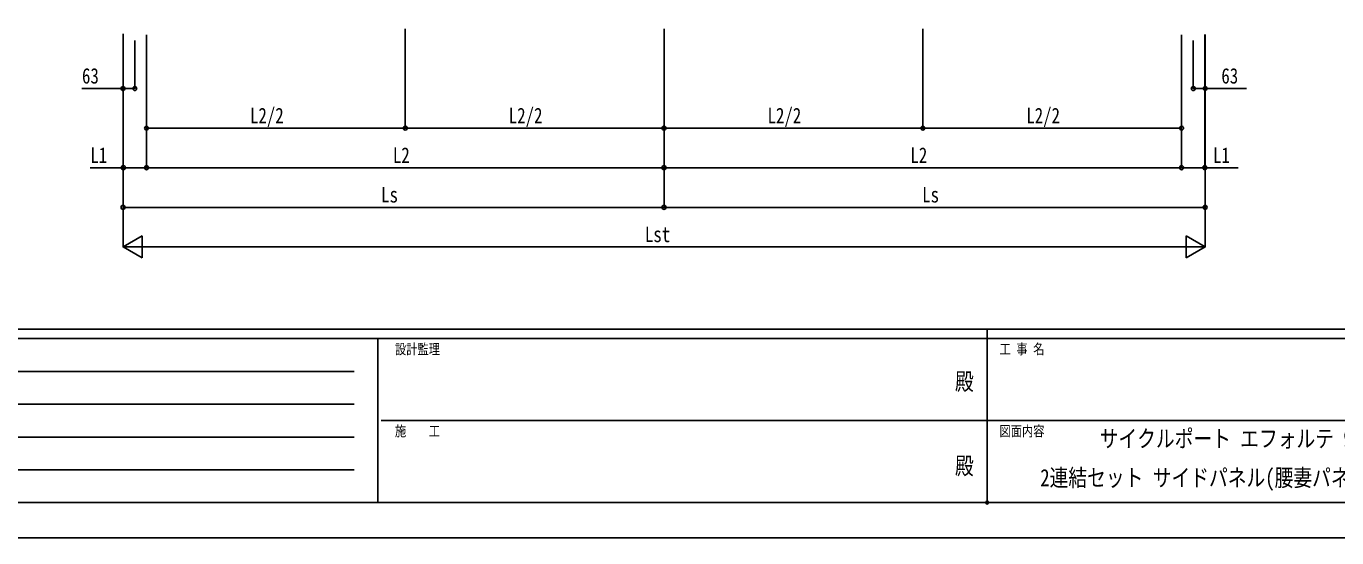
# Model space of a CAD drawing. Units: millimetres, scale not verified. Extents: x -10512 to 10512, y -7425 to 7425.
# Drawn here: x -5137 to 1852, y -7425 to -4697 of the extents above; entities that cross this region are included whole.
import ezdxf
from ezdxf.enums import TextEntityAlignment as Align

# ---------------------------------------------------------------- set-up
doc = ezdxf.new("R2010")
doc.units = ezdxf.units.MM
doc.header["$LTSCALE"] = 30
doc.header["$PDMODE"] = 32
doc.header["$PDSIZE"] = 15
for name, color, linetype in [('0-2_USER1', 3, 'Continuous'), ('0-6_YKK_D', 6, 'Continuous'), ('0-7_YKK_ZWAK', 7, 'Continuous')]:
    doc.layers.add(name, color=color, linetype=linetype)
doc.styles.add('ＭＳ ゴシック', font='')
doc.styles.get('ＭＳ ゴシック').set_extended_font_data('MS Gothic')

msp = doc.modelspace()

# ---------------------------------------------------------------- linework, layer by layer
at = {"layer": '0-6_YKK_D'}
for p, q in [((-4621.13, -4737.85), (-4621.13, -5874.94)), ((-4619.63, -4736.85), (-4619.63, -5452.45)), ((-4495.63, -4741.93), (-4495.63, -5452.45)), ((-4495.63, -4741.93), (-4495.63, -5241.21)), ((-4495.63, -4744.62), (-4495.63, -5452.45)), ((-3115.63, -4710.42), (-3115.63, -5241.21)), ((-3115.63, -4710.42), (-3115.63, -5241.21)), ((-1735.63, -4710.42), (-1735.63, -5663.7)), ((-1735.63, -4710.42), (-1735.63, -5663.7)), ((-1735.63, -4711.42), (-1735.63, -5452.45)), ((-1735.63, -4711.42), (-1735.63, -5452.45)), ((-1735.63, -4741.93), (-1735.63, -5241.21)), ((-1735.63, -4741.93), (-1735.63, -5241.21)), ((-355.63, -4710.42), (-355.63, -5241.21)), ((-355.63, -4710.42), (-355.63, -5241.21)), ((1024.37, -4741.93), (1024.37, -5241.21)), ((1024.37, -4743.62), (1024.37, -5452.45)), ((1024.37, -4744.62), (1024.37, -5452.45)), ((1148.37, -4741.01), (1148.37, -5452.45)), ((1149.87, -4741.01), (1149.87, -5874.94)), ((-4558.13, -4772.08), (-4558.13, -5029.97)), ((1086.87, -4772.08), (1086.87, -5029.97)), ((-4621.13, -4869.06), (-4621.13, -5029.97)), ((1149.87, -4869.06), (1149.87, -5029.97)), ((-4495.63, -5240.21), (-3115.63, -5240.21)), ((-1735.63, -5240.21), (-3115.63, -5240.21)), ((-1735.63, -5240.21), (-355.63, -5240.21)), ((1024.37, -5240.21), (-355.63, -5240.21)), ((-4621.13, -5324.73), (-4621.13, -5663.7)), ((1149.87, -5325.73), (1149.87, -5663.7)), ((-1735.63, -5451.45), (-4495.63, -5451.45)), ((-1735.63, -5451.45), (1024.37, -5451.45)), ((-4621.13, -5662.7), (-1735.63, -5662.7)), ((-1735.63, -5662.7), (1149.87, -5662.7)), ((-4621.13, -5873.94), (-4519.64, -5815.34)), ((-4519.64, -5932.53), (-4519.64, -5815.34)), ((1149.87, -5873.94), (1048.38, -5815.34)), ((1048.38, -5815.34), (1048.38, -5932.53)), ((-4621.13, -5873.94), (-4519.64, -5932.53)), ((-4621.13, -5873.94), (-4418.16, -5873.94)), ((-4503.94, -5873.94), (1032.68, -5873.94)), ((1149.87, -5873.94), (946.89, -5873.94)), ((1149.87, -5873.94), (1048.38, -5932.53))]:
    msp.add_line(p, q, dxfattribs=at)
for points in [[(-4558.13, -5028.97), (-4621.13, -5028.97), (-4841.46, -5028.97)], [(1086.87, -5028.97), (1149.87, -5028.97), (1370.2, -5028.97)], [(-4495.63, -5451.45), (-4619.63, -5451.45), (-4796.73, -5451.45)], [(1024.37, -5451.45), (1148.37, -5451.45), (1325.47, -5451.45)]]:
    msp.add_lwpolyline(points, dxfattribs=at)
for centre in [(-4621.13, -5028.97), (-4558.13, -5028.97), (1086.87, -5028.97), (1149.87, -5028.97), (-4495.63, -5240.21), (-3115.63, -5240.21), (-3115.63, -5240.21), (-1735.63, -5240.21), (-1735.63, -5240.21), (-355.63, -5240.21), (-355.63, -5240.21), (1024.37, -5240.21), (-4619.63, -5451.45), (-4495.63, -5451.45), (-4495.63, -5451.45), (-1735.63, -5451.45), (-1735.63, -5451.45), (1024.37, -5451.45), (1024.37, -5451.45), (1148.37, -5451.45), (-4621.13, -5662.7), (-1735.63, -5662.7), (-1735.63, -5662.7), (1149.87, -5662.7)]:
    msp.add_circle(centre, 10.62, dxfattribs=at)
at = {"layer": '0-7_YKK_ZWAK'}
for p, q in [((9737.55, -6312.5), (-9762.45, -6312.5)), ((-12.45, -6312.5), (-12.45, -7237.5)), ((-3262.45, -6362.5), (-9762.45, -6362.5)), ((-3262.45, -6362.5), (-3262.45, -7237.5)), ((-12.45, -6362.5), (-3262.45, -6362.5)), ((3237.55, -6362.5), (-12.45, -6362.5)), ((-9656.2, -6537.5), (-3387.45, -6537.5)), ((-9656.2, -6712.5), (-3387.45, -6712.5)), ((-3243.7, -6800), (-12.45, -6800)), ((-12.45, -6800), (3237.55, -6800)), ((-9656.2, -6887.5), (-3387.45, -6887.5)), ((-9656.2, -7062.5), (-3387.45, -7062.5)), ((-9762.45, -7237.5), (-3262.45, -7237.5)), ((-3262.45, -7237.5), (-12.45, -7237.5)), ((-12.45, -7237.5), (3237.55, -7237.5))]:
    msp.add_line(p, q, dxfattribs=at)
msp.add_lwpolyline([(-10512.5, -7425), (10512.5, -7425), (10512.5, 7425), (-10512.5, 7425)], close=True, dxfattribs=at)
msp.add_point((-12.45, -7237.5), dxfattribs=at)

# ---------------------------------------------------------------- texts
at = {"layer": '0-2_USER1', "style": 'ＭＳ ゴシック', "width": 0.8}
for s, p in [('サイクルポート エフォルテ 900タイプ', (587.45, -6969.36)), ('2連結セット サイドパネル(腰妻パネル)\u3000納まり図', (270.79, -7177.69))]:
    msp.add_text(s, height=91.64, dxfattribs=at).set_placement(p, align=Align.BOTTOM_LEFT)
at = {"layer": '0-6_YKK_D', "style": 'ＭＳ ゴシック', "width": 0.8}
for s, p in [('63', (-4839.8, -5027.3)), ('63', (1236.54, -5027.3)), ('L2/2', (-3943.63, -5238.91)), ('L2/2', (-2563.63, -5238.91)), ('L2/2', (-1183.63, -5238.91)), ('L2/2', (196.37, -5238.91)), ('L1', (-4795.43, -5450.15)), ('L2', (-3181.63, -5450.15)), ('L2', (-421.63, -5450.15)), ('L1', (1192.17, -5450.15)), ('Ls', (-3244.38, -5661.4)), ('Ls', (-358.88, -5661.4)), ('Lst', (-1837.63, -5872.94))]:
    msp.add_text(s, height=82.48, dxfattribs=at).set_placement(p, align=Align.BOTTOM_LEFT)
at = {"layer": '0-7_YKK_ZWAK', "style": 'ＭＳ ゴシック', "width": 0.8}
for s, height, p in [('設計監理', 54.99, (-3170.78, -6462.5)), ('工 事 名', 54.99, (53.17, -6462.5)), ('殿', 91.64, (-184.17, -6664.58)), ('施\u3000\u3000工', 54.99, (-3170.78, -6900)), ('図面内容', 54.99, (53.17, -6900)), ('殿', 91.64, (-184.17, -7114.58))]:
    msp.add_text(s, height=height, dxfattribs=at).set_placement(p, align=Align.BOTTOM_LEFT)

doc.saveas('drawing.dxf')
